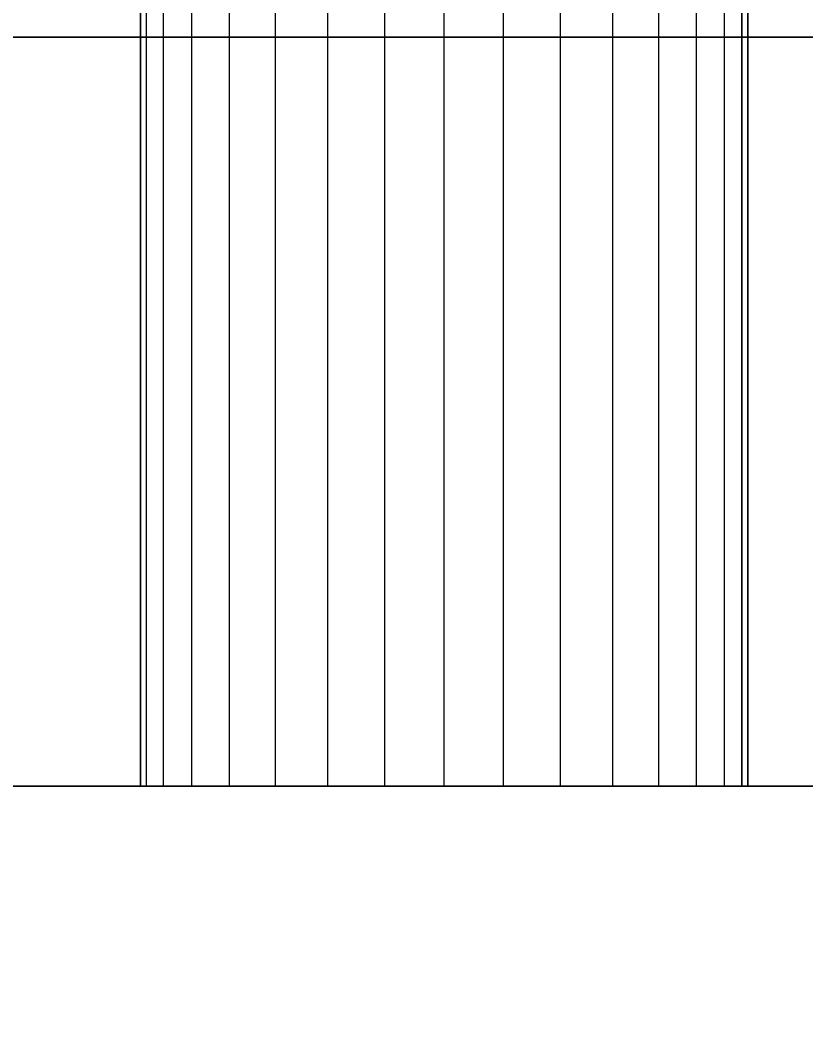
# Model space of a CAD drawing. Header units: millimetres. Extents: x -21672 to 8019, y 3751 to 17279.
# Drawn here: x -11469.5 to -11418.3, y 14411.1 to 14476.7 of the extents above; entities that cross this region are included whole.
import ezdxf

# ---------------------------------------------------------------- set-up
doc = ezdxf.new("R2010")
doc.units = ezdxf.units.MM
for name, color, linetype, lineweight in [('A-ANNO-DIMS', 211, 'Continuous', 9), ('A-ANNO-DIMS-50', 211, 'Continuous', 9), ('A-GENM', 13, 'Continuous', 18)]:
    doc.layers.add(name, color=color, linetype=linetype, lineweight=lineweight)
doc.styles.add('Arial', font='arial.ttf', dxfattribs={"height": 125})
doc.dimstyles.new('Diagonal_-_2_5mm_Arial', dxfattribs={"dimscale": 304.8, "dimtxt": 127.532425, "dimasz": 0.492126, "dimexe": 0.393701, "dimexo": 0.246063, "dimgap": 0.287073, "dimtad": 1, "dimdec": 0, "dimzin": 0, "dimdsep": 46, "dimtxsty": 'Arial', "dimblk1": 'OBLIQUE', "dimblk2": 'OBLIQUE', "dimsah": 1, "dimcen": 0.09, "dimdle": 0.393701, "dimazin": 0, "dimtfac": 1, "dimtdec": 4, "dimtix": 1, "dimtmove": 0, "dimatfit": 3, "dimfxl": 1, "dimtvp": 1, "dimtolj": 1, "dimtzin": 0, "dimarcsym": 2})

# ---------------------------------------------------------------- blocks, each defined once
blk = doc.blocks.new('Nevera de autoservicio single - Nevera de autoservicio single-466915-Level 2')
at = {"layer": 'A-GENM'}
for p, q in [((405.906, -1108.896), (405.906, 1307.979)), ((405.906, -1108.896), (405.906, 1307.979)), ((405.906, -1108.896), (405.906, 1307.979)), ((405.906, 1307.979), (405.906, -1108.896)), ((454.753, 1307.979), (454.753, -1108.896)), ((454.753, -1108.896), (454.753, 1307.979)), ((454.753, -1108.896), (454.753, 1307.979)), ((454.753, -1108.896), (454.753, 1307.979)), ((454.753, 1254.97), (255.92, 1254.97)), ((454.753, 1254.97), (255.92, 1254.97)), ((454.753, 1254.97), (255.92, 1254.97)), ((454.753, 1254.97), (255.92, 1254.97)), ((454.753, 1254.97), (255.92, 1254.97)), ((255.92, 1254.97), (454.753, 1254.97)), ((454.753, 1254.97), (255.92, 1254.97)), ((454.753, 1254.97), (255.92, 1254.97)), ((255.92, 1254.97), (454.753, 1254.97)), ((454.753, 1254.97), (255.92, 1254.97)), ((454.753, 1254.97), (255.92, 1254.97)), ((454.753, 1254.97), (255.92, 1254.97)), ((255.92, 1254.59), (454.753, 1254.59)), ((454.753, 1254.59), (255.92, 1254.59)), ((454.753, 1254.59), (255.92, 1254.59)), ((454.753, 1254.59), (255.92, 1254.59)), ((454.753, 1254.59), (255.92, 1254.59)), ((454.753, 1254.59), (255.92, 1254.59)), ((454.753, 1254.59), (255.92, 1254.59)), ((454.753, 1254.59), (255.92, 1254.59)), ((454.753, 1254.59), (255.92, 1254.59)), ((454.753, 1254.59), (255.92, 1254.59)), ((454.753, 1254.59), (255.92, 1254.59)), ((454.753, 1254.59), (255.92, 1254.59)), ((454.753, 1254.59), (255.92, 1254.59)), ((454.753, 1254.59), (255.92, 1254.59)), ((454.753, 1254.59), (255.92, 1254.59)), ((454.753, 1254.59), (255.92, 1254.59)), ((454.753, 1254.59), (255.92, 1254.59)), ((454.753, 1254.59), (255.92, 1254.59)), ((454.753, 1254.59), (255.92, 1254.59)), ((454.753, 1254.59), (255.92, 1254.59)), ((454.753, 1254.59), (255.92, 1254.59)), ((454.753, 1254.59), (255.92, 1254.59)), ((454.753, 1254.59), (255.92, 1254.59)), ((454.753, 1254.59), (255.92, 1254.59)), ((454.753, 1254.97), (454.753, 1254.622)), ((454.753, 1254.97), (454.753, 1254.59)), ((454.753, 1254.59), (454.753, 1254.97)), ((454.753, 1254.97), (454.753, 1254.59)), ((454.753, 1254.59), (454.753, 1254.97)), ((454.753, 1254.781), (454.753, 1254.97)), ((454.753, 1254.781), (454.753, 1254.97)), ((454.753, 1254.97), (454.753, 1254.59)), ((454.753, 1254.781), (454.753, 1254.97)), ((454.753, 1254.97), (454.753, 1254.59)), ((454.753, 1254.59), (454.753, 1254.97)), ((454.753, 1254.97), (454.753, 1254.781)), ((454.753, 1254.59), (454.753, 1254.97)), ((454.753, 1254.97), (454.753, 1254.622)), ((454.753, 1254.59), (454.753, 1254.97)), ((454.753, 1254.97), (454.753, 1254.59)), ((454.753, 1254.781), (454.753, 1254.97)), ((454.753, 1254.781), (454.753, 1254.97)), ((454.753, 1254.781), (454.753, 1254.97)), ((454.753, 1254.781), (454.753, 1254.97)), ((454.753, 1254.59), (454.753, 1254.97)), ((454.753, 1254.59), (454.753, 1254.97)), ((454.753, 1254.59), (454.753, 1254.97)), ((454.753, 1254.59), (454.753, 1254.97)), ((454.753, 1254.781), (454.753, 1254.59)), ((454.753, 1254.781), (454.753, 1254.59)), ((454.753, 1254.59), (454.753, 1254.781)), ((454.753, 1254.781), (454.753, 1254.59)), ((454.753, 1254.59), (454.753, 1254.781)), ((454.753, 1254.59), (454.753, 1254.781)), ((454.753, 1254.59), (454.753, 1254.781)), ((454.753, 1254.59), (454.753, 1254.781)), ((454.753, 1254.622), (454.753, 1254.59)), ((454.753, 1254.622), (454.753, 1254.59)), ((454.753, 1253.464), (454.753, 1254.59)), ((454.753, 1254.59), (454.753, 1253.464)), ((454.753, 1253.464), (454.753, 1254.59)), ((454.753, 1254.59), (454.753, 1253.464)), ((454.753, 1253.464), (454.753, 1254.59)), ((454.753, 1254.59), (454.753, 1253.464)), ((454.753, 1253.464), (454.753, 1254.59)), ((454.753, 1254.59), (454.753, 1253.464)), ((454.753, 1253.464), (454.753, 1254.59)), ((454.753, 1254.59), (454.753, 1253.464)), ((454.753, 1253.464), (454.753, 1254.59)), ((454.753, 1254.59), (454.753, 1253.464)), ((454.753, 1253.464), (454.753, 1254.59)), ((454.753, 1253.464), (454.753, 1254.59)), ((454.753, 1253.464), (454.753, 1254.59)), ((454.753, 1253.464), (454.753, 1254.59)), ((454.753, 1253.464), (454.753, 1254.59)), ((454.753, 1253.464), (454.753, 1254.59)), ((454.753, 1253.464), (454.753, 1254.59)), ((454.753, 1253.464), (454.753, 1254.59)), ((454.753, 1253.464), (454.753, 1254.59)), ((454.753, 1253.464), (454.753, 1254.59)), ((454.753, 1253.464), (454.753, 1254.59)), ((454.753, 1253.464), (454.753, 1254.59)), ((454.753, 1253.464), (255.92, 1253.464)), ((454.753, 1253.464), (255.92, 1253.464)), ((454.753, 1253.464), (255.92, 1253.464)), ((454.753, 1253.464), (255.92, 1253.464)), ((454.753, 1253.464), (255.92, 1253.464)), ((454.753, 1253.464), (255.92, 1253.464)), ((454.753, 1253.464), (255.92, 1253.464)), ((454.753, 1253.464), (255.92, 1253.464)), ((454.753, 1253.464), (255.92, 1253.464)), ((454.753, 1253.464), (255.92, 1253.464)), ((454.753, 1253.464), (255.92, 1253.464)), ((454.753, 1253.464), (255.92, 1253.464)), ((454.753, 1253.464), (255.92, 1253.464)), ((454.753, 1253.464), (255.92, 1253.464)), ((454.753, 1253.464), (255.92, 1253.464)), ((454.753, 1253.464), (255.92, 1253.464)), ((454.753, 1253.464), (255.92, 1253.464)), ((454.753, 1253.464), (255.92, 1253.464)), ((454.753, 1253.464), (255.92, 1253.464)), ((454.753, 1253.464), (255.92, 1253.464)), ((454.753, 1253.464), (255.92, 1253.464)), ((454.753, 1253.464), (255.92, 1253.464)), ((454.753, 1253.464), (255.92, 1253.464)), ((454.753, 1253.464), (255.92, 1253.464)), ((454.753, 1251.635), (454.753, 1253.464)), ((454.753, 1253.464), (454.753, 1251.635)), ((454.753, 1251.635), (454.753, 1253.464)), ((454.753, 1253.464), (454.753, 1251.635)), ((454.753, 1251.635), (454.753, 1253.464)), ((454.753, 1253.464), (454.753, 1251.635)), ((454.753, 1251.635), (454.753, 1253.464)), ((454.753, 1253.464), (454.753, 1251.635)), ((454.753, 1251.635), (454.753, 1253.464)), ((454.753, 1253.464), (454.753, 1251.635)), ((454.753, 1251.635), (454.753, 1253.464)), ((454.753, 1253.464), (454.753, 1251.635)), ((454.753, 1251.635), (454.753, 1253.464)), ((454.753, 1251.635), (454.753, 1253.464)), ((454.753, 1251.635), (454.753, 1253.464)), ((454.753, 1251.635), (454.753, 1253.464)), ((454.753, 1251.635), (454.753, 1253.464)), ((454.753, 1251.635), (454.753, 1253.464)), ((454.753, 1251.635), (454.753, 1253.464)), ((454.753, 1251.635), (454.753, 1253.464)), ((454.753, 1251.635), (454.753, 1253.464)), ((454.753, 1251.635), (454.753, 1253.464)), ((454.753, 1251.635), (454.753, 1253.464)), ((454.753, 1251.635), (454.753, 1253.464)), ((454.753, 1251.635), (255.92, 1251.635)), ((454.753, 1251.635), (255.92, 1251.635)), ((454.753, 1251.635), (255.92, 1251.635)), ((454.753, 1251.635), (255.92, 1251.635)), ((454.753, 1251.635), (255.92, 1251.635)), ((454.753, 1251.635), (255.92, 1251.635)), ((454.753, 1251.635), (255.92, 1251.635)), ((454.753, 1251.635), (255.92, 1251.635)), ((454.753, 1251.635), (255.92, 1251.635)), ((454.753, 1251.635), (255.92, 1251.635)), ((454.753, 1251.635), (255.92, 1251.635)), ((454.753, 1251.635), (255.92, 1251.635)), ((454.753, 1251.635), (255.92, 1251.635)), ((454.753, 1251.635), (255.92, 1251.635)), ((454.753, 1251.635), (255.92, 1251.635)), ((454.753, 1251.635), (255.92, 1251.635)), ((454.753, 1251.635), (255.92, 1251.635)), ((454.753, 1251.635), (255.92, 1251.635)), ((454.753, 1251.635), (255.92, 1251.635)), ((454.753, 1251.635), (255.92, 1251.635)), ((454.753, 1251.635), (255.92, 1251.635)), ((454.753, 1251.635), (255.92, 1251.635)), ((454.753, 1251.635), (255.92, 1251.635)), ((454.753, 1251.635), (255.92, 1251.635)), ((454.753, 1249.175), (454.753, 1251.635)), ((454.753, 1251.635), (454.753, 1249.175)), ((454.753, 1249.175), (454.753, 1251.635)), ((454.753, 1251.635), (454.753, 1249.175)), ((454.753, 1249.175), (454.753, 1251.635)), ((454.753, 1251.635), (454.753, 1249.175)), ((454.753, 1249.175), (454.753, 1251.635)), ((454.753, 1251.635), (454.753, 1249.175)), ((454.753, 1249.175), (454.753, 1251.635)), ((454.753, 1251.635), (454.753, 1249.175)), ((454.753, 1249.175), (454.753, 1251.635)), ((454.753, 1251.635), (454.753, 1249.175)), ((454.753, 1249.175), (454.753, 1251.635)), ((454.753, 1249.175), (454.753, 1251.635)), ((454.753, 1249.175), (454.753, 1251.635)), ((454.753, 1249.175), (454.753, 1251.635)), ((454.753, 1249.175), (454.753, 1251.635)), ((454.753, 1249.175), (454.753, 1251.635)), ((454.753, 1249.175), (454.753, 1251.635)), ((454.753, 1249.175), (454.753, 1251.635)), ((454.753, 1249.175), (454.753, 1251.635)), ((454.753, 1249.175), (454.753, 1251.635)), ((454.753, 1249.175), (454.753, 1251.635)), ((454.753, 1249.175), (454.753, 1251.635)), ((454.753, 1249.175), (255.92, 1249.175)), ((454.753, 1249.175), (255.92, 1249.175)), ((454.753, 1249.175), (255.92, 1249.175)), ((454.753, 1249.175), (255.92, 1249.175)), ((454.753, 1249.175), (255.92, 1249.175)), ((454.753, 1249.175), (255.92, 1249.175)), ((454.753, 1249.175), (255.92, 1249.175)), ((454.753, 1249.175), (255.92, 1249.175)), ((454.753, 1249.175), (255.92, 1249.175)), ((454.753, 1249.175), (255.92, 1249.175)), ((454.753, 1249.175), (255.92, 1249.175)), ((454.753, 1249.175), (255.92, 1249.175)), ((454.753, 1249.175), (255.92, 1249.175)), ((454.753, 1249.175), (255.92, 1249.175)), ((454.753, 1249.175), (255.92, 1249.175)), ((454.753, 1249.175), (255.92, 1249.175)), ((454.753, 1249.175), (255.92, 1249.175)), ((454.753, 1249.175), (255.92, 1249.175)), ((454.753, 1249.175), (255.92, 1249.175)), ((454.753, 1249.175), (255.92, 1249.175)), ((454.753, 1249.175), (255.92, 1249.175)), ((454.753, 1249.175), (255.92, 1249.175)), ((454.753, 1249.175), (255.92, 1249.175)), ((454.753, 1249.175), (255.92, 1249.175)), ((454.753, 1246.176), (454.753, 1249.175)), ((454.753, 1249.175), (454.753, 1246.176)), ((454.753, 1246.176), (454.753, 1249.175)), ((454.753, 1249.175), (454.753, 1246.176)), ((454.753, 1246.176), (454.753, 1249.175)), ((454.753, 1249.175), (454.753, 1246.176)), ((454.753, 1246.176), (454.753, 1249.175)), ((454.753, 1249.175), (454.753, 1246.176)), ((454.753, 1246.176), (454.753, 1249.175)), ((454.753, 1249.175), (454.753, 1246.176)), ((454.753, 1246.176), (454.753, 1249.175)), ((454.753, 1249.175), (454.753, 1246.176)), ((454.753, 1246.176), (454.753, 1249.175)), ((454.753, 1246.176), (454.753, 1249.175)), ((454.753, 1246.176), (454.753, 1249.175)), ((454.753, 1246.176), (454.753, 1249.175)), ((454.753, 1246.176), (454.753, 1249.175)), ((454.753, 1246.176), (454.753, 1249.175)), ((454.753, 1246.176), (454.753, 1249.175)), ((454.753, 1246.176), (454.753, 1249.175)), ((454.753, 1246.176), (454.753, 1249.175)), ((454.753, 1246.176), (454.753, 1249.175)), ((454.753, 1249.175), (454.753, 1246.176)), ((454.753, 1249.175), (454.753, 1246.176)), ((454.753, 1246.176), (255.92, 1246.176)), ((454.753, 1246.176), (255.92, 1246.176)), ((454.753, 1246.176), (255.92, 1246.176)), ((454.753, 1246.176), (255.92, 1246.176)), ((454.753, 1246.176), (255.92, 1246.176)), ((454.753, 1246.176), (255.92, 1246.176)), ((454.753, 1246.176), (255.92, 1246.176)), ((454.753, 1246.176), (255.92, 1246.176)), ((454.753, 1246.176), (255.92, 1246.176)), ((454.753, 1246.176), (255.92, 1246.176)), ((454.753, 1246.176), (255.92, 1246.176)), ((454.753, 1246.176), (255.92, 1246.176)), ((454.753, 1246.176), (255.92, 1246.176)), ((454.753, 1246.176), (255.92, 1246.176)), ((454.753, 1246.176), (255.92, 1246.176)), ((454.753, 1246.176), (255.92, 1246.176)), ((454.753, 1246.176), (255.92, 1246.176)), ((454.753, 1246.176), (255.92, 1246.176)), ((454.753, 1246.176), (255.92, 1246.176)), ((454.753, 1246.176), (255.92, 1246.176)), ((454.753, 1246.176), (255.92, 1246.176)), ((454.753, 1246.176), (255.92, 1246.176)), ((454.753, 1246.176), (255.92, 1246.176)), ((454.753, 1246.176), (255.92, 1246.176)), ((454.753, 1242.756), (454.753, 1246.176)), ((454.753, 1246.176), (454.753, 1242.756)), ((454.753, 1242.756), (454.753, 1246.176)), ((454.753, 1246.176), (454.753, 1242.756)), ((454.753, 1242.756), (454.753, 1246.176)), ((454.753, 1246.176), (454.753, 1242.756)), ((454.753, 1242.756), (454.753, 1246.176)), ((454.753, 1246.176), (454.753, 1242.756)), ((454.753, 1242.756), (454.753, 1246.176)), ((454.753, 1246.176), (454.753, 1242.756)), ((454.753, 1242.756), (454.753, 1246.176)), ((454.753, 1246.176), (454.753, 1242.756)), ((454.753, 1242.756), (454.753, 1246.176)), ((454.753, 1242.756), (454.753, 1246.176)), ((454.753, 1242.756), (454.753, 1246.176)), ((454.753, 1242.756), (454.753, 1246.176)), ((454.753, 1242.756), (454.753, 1246.176)), ((454.753, 1242.756), (454.753, 1246.176)), ((454.753, 1242.756), (454.753, 1246.176)), ((454.753, 1242.756), (454.753, 1246.176)), ((454.753, 1242.756), (454.753, 1246.176)), ((454.753, 1242.756), (454.753, 1246.176)), ((454.753, 1246.176), (454.753, 1242.756)), ((454.753, 1246.176), (454.753, 1242.756)), ((454.753, 1242.756), (255.92, 1242.756)), ((454.753, 1242.756), (255.92, 1242.756)), ((454.753, 1242.756), (255.92, 1242.756)), ((454.753, 1242.756), (255.92, 1242.756)), ((454.753, 1242.756), (255.92, 1242.756)), ((454.753, 1242.756), (255.92, 1242.756)), ((454.753, 1242.756), (255.92, 1242.756)), ((454.753, 1242.756), (255.92, 1242.756)), ((454.753, 1242.756), (255.92, 1242.756)), ((454.753, 1242.756), (255.92, 1242.756)), ((454.753, 1242.756), (255.92, 1242.756)), ((454.753, 1242.756), (255.92, 1242.756)), ((454.753, 1242.756), (255.92, 1242.756)), ((454.753, 1242.756), (255.92, 1242.756)), ((454.753, 1242.756), (255.92, 1242.756)), ((454.753, 1242.756), (255.92, 1242.756)), ((454.753, 1242.756), (255.92, 1242.756)), ((454.753, 1242.756), (255.92, 1242.756)), ((454.753, 1242.756), (255.92, 1242.756)), ((454.753, 1242.756), (255.92, 1242.756)), ((454.753, 1242.756), (255.92, 1242.756)), ((454.753, 1242.756), (255.92, 1242.756)), ((454.753, 1242.756), (255.92, 1242.756)), ((454.753, 1242.756), (255.92, 1242.756)), ((454.753, 1239.044), (454.753, 1242.756)), ((454.753, 1242.756), (454.753, 1239.044)), ((454.753, 1239.044), (454.753, 1242.756)), ((454.753, 1242.756), (454.753, 1239.044)), ((454.753, 1239.044), (454.753, 1242.756)), ((454.753, 1242.756), (454.753, 1239.044)), ((454.753, 1239.044), (454.753, 1242.756)), ((454.753, 1242.756), (454.753, 1239.044)), ((454.753, 1239.044), (454.753, 1242.756)), ((454.753, 1242.756), (454.753, 1239.044)), ((454.753, 1239.044), (454.753, 1242.756)), ((454.753, 1242.756), (454.753, 1239.044)), ((454.753, 1239.044), (454.753, 1242.756)), ((454.753, 1239.044), (454.753, 1242.756)), ((454.753, 1239.044), (454.753, 1242.756)), ((454.753, 1239.044), (454.753, 1242.756)), ((454.753, 1239.044), (454.753, 1242.756)), ((454.753, 1239.044), (454.753, 1242.756)), ((454.753, 1239.044), (454.753, 1242.756)), ((454.753, 1239.044), (454.753, 1242.756)), ((454.753, 1239.044), (454.753, 1242.756)), ((454.753, 1239.044), (454.753, 1242.756)), ((454.753, 1242.756), (454.753, 1239.044)), ((454.753, 1242.756), (454.753, 1239.044)), ((454.753, 1239.044), (255.92, 1239.044)), ((454.753, 1239.044), (255.92, 1239.044)), ((454.753, 1239.044), (255.92, 1239.044)), ((454.753, 1239.044), (255.92, 1239.044)), ((454.753, 1239.044), (255.92, 1239.044)), ((454.753, 1239.044), (255.92, 1239.044)), ((454.753, 1239.044), (255.92, 1239.044)), ((454.753, 1239.044), (255.92, 1239.044)), ((454.753, 1239.044), (255.92, 1239.044)), ((454.753, 1239.044), (255.92, 1239.044)), ((454.753, 1239.044), (255.92, 1239.044)), ((454.753, 1239.044), (255.92, 1239.044)), ((454.753, 1239.044), (255.92, 1239.044)), ((454.753, 1239.044), (255.92, 1239.044)), ((454.753, 1239.044), (255.92, 1239.044)), ((454.753, 1239.044), (255.92, 1239.044)), ((454.753, 1239.044), (255.92, 1239.044)), ((454.753, 1239.044), (255.92, 1239.044)), ((454.753, 1239.044), (255.92, 1239.044)), ((454.753, 1239.044), (255.92, 1239.044)), ((454.753, 1239.044), (255.92, 1239.044)), ((454.753, 1239.044), (255.92, 1239.044)), ((454.753, 1239.044), (255.92, 1239.044)), ((454.753, 1239.044), (255.92, 1239.044)), ((454.753, 1235.184), (454.753, 1239.044)), ((454.753, 1239.044), (454.753, 1235.184)), ((454.753, 1235.184), (454.753, 1239.044)), ((454.753, 1239.044), (454.753, 1235.184)), ((454.753, 1235.184), (454.753, 1239.044)), ((454.753, 1239.044), (454.753, 1235.184)), ((454.753, 1235.184), (454.753, 1239.044)), ((454.753, 1239.044), (454.753, 1235.184)), ((454.753, 1235.184), (454.753, 1239.044)), ((454.753, 1239.044), (454.753, 1235.184)), ((454.753, 1235.184), (454.753, 1239.044)), ((454.753, 1239.044), (454.753, 1235.184)), ((454.753, 1235.184), (454.753, 1239.044)), ((454.753, 1235.184), (454.753, 1239.044)), ((454.753, 1235.184), (454.753, 1239.044)), ((454.753, 1235.184), (454.753, 1239.044)), ((454.753, 1235.184), (454.753, 1239.044)), ((454.753, 1235.184), (454.753, 1239.044)), ((454.753, 1235.184), (454.753, 1239.044)), ((454.753, 1235.184), (454.753, 1239.044)), ((454.753, 1235.184), (454.753, 1239.044)), ((454.753, 1235.184), (454.753, 1239.044)), ((454.753, 1239.044), (454.753, 1235.184)), ((454.753, 1239.044), (454.753, 1235.184)), ((454.753, 1235.184), (255.92, 1235.184)), ((454.753, 1235.184), (255.92, 1235.184)), ((454.753, 1235.184), (255.92, 1235.184)), ((454.753, 1235.184), (255.92, 1235.184)), ((454.753, 1235.184), (255.92, 1235.184)), ((454.753, 1235.184), (255.92, 1235.184)), ((454.753, 1235.184), (255.92, 1235.184)), ((454.753, 1235.184), (255.92, 1235.184)), ((454.753, 1235.184), (255.92, 1235.184)), ((454.753, 1235.184), (255.92, 1235.184)), ((454.753, 1235.184), (255.92, 1235.184)), ((454.753, 1235.184), (255.92, 1235.184)), ((454.753, 1235.184), (255.92, 1235.184)), ((454.753, 1235.184), (255.92, 1235.184)), ((454.753, 1235.184), (255.92, 1235.184)), ((454.753, 1235.184), (255.92, 1235.184)), ((454.753, 1235.184), (255.92, 1235.184)), ((454.753, 1235.184), (255.92, 1235.184)), ((454.753, 1235.184), (255.92, 1235.184)), ((454.753, 1235.184), (255.92, 1235.184)), ((454.753, 1235.184), (255.92, 1235.184)), ((454.753, 1235.184), (255.92, 1235.184)), ((454.753, 1235.184), (255.92, 1235.184)), ((454.753, 1235.184), (255.92, 1235.184)), ((454.753, 1231.324), (454.753, 1235.184)), ((454.753, 1235.184), (454.753, 1231.324)), ((454.753, 1231.324), (454.753, 1235.184)), ((454.753, 1235.184), (454.753, 1231.324)), ((454.753, 1231.324), (454.753, 1235.184)), ((454.753, 1235.184), (454.753, 1231.324)), ((454.753, 1231.324), (454.753, 1235.184)), ((454.753, 1235.184), (454.753, 1231.324)), ((454.753, 1231.324), (454.753, 1235.184)), ((454.753, 1235.184), (454.753, 1231.324)), ((454.753, 1231.324), (454.753, 1235.184)), ((454.753, 1235.184), (454.753, 1231.324)), ((454.753, 1231.324), (454.753, 1235.184)), ((454.753, 1235.184), (454.753, 1231.324)), ((454.753, 1231.324), (454.753, 1235.184)), ((454.753, 1235.184), (454.753, 1231.324)), ((454.753, 1235.184), (454.753, 1231.324)), ((454.753, 1235.184), (454.753, 1231.324)), ((454.753, 1235.184), (454.753, 1231.324)), ((454.753, 1235.184), (454.753, 1231.324)), ((454.753, 1235.184), (454.753, 1231.324)), ((454.753, 1235.184), (454.753, 1231.324)), ((454.753, 1235.184), (454.753, 1231.324)), ((454.753, 1235.184), (454.753, 1231.324)), ((454.753, 1231.324), (255.92, 1231.324)), ((454.753, 1231.324), (255.92, 1231.324)), ((454.753, 1231.324), (255.92, 1231.324)), ((454.753, 1231.324), (255.92, 1231.324)), ((454.753, 1231.324), (255.92, 1231.324)), ((454.753, 1231.324), (255.92, 1231.324)), ((454.753, 1231.324), (255.92, 1231.324)), ((454.753, 1231.324), (255.92, 1231.324)), ((454.753, 1231.324), (255.92, 1231.324)), ((454.753, 1231.324), (255.92, 1231.324)), ((454.753, 1231.324), (255.92, 1231.324)), ((454.753, 1231.324), (255.92, 1231.324)), ((454.753, 1231.324), (255.92, 1231.324)), ((454.753, 1231.324), (255.92, 1231.324)), ((454.753, 1231.324), (255.92, 1231.324)), ((454.753, 1231.324), (255.92, 1231.324)), ((454.753, 1231.324), (255.92, 1231.324)), ((454.753, 1231.324), (255.92, 1231.324)), ((454.753, 1231.324), (255.92, 1231.324)), ((454.753, 1231.324), (255.92, 1231.324)), ((454.753, 1231.324), (255.92, 1231.324)), ((454.753, 1231.324), (255.92, 1231.324)), ((454.753, 1231.324), (255.92, 1231.324)), ((454.753, 1231.324), (255.92, 1231.324)), ((454.753, 1227.612), (454.753, 1231.324)), ((454.753, 1231.324), (454.753, 1227.612)), ((454.753, 1227.612), (454.753, 1231.324)), ((454.753, 1231.324), (454.753, 1227.612)), ((454.753, 1227.612), (454.753, 1231.324)), ((454.753, 1231.324), (454.753, 1227.612)), ((454.753, 1227.612), (454.753, 1231.324)), ((454.753, 1231.324), (454.753, 1227.612)), ((454.753, 1227.612), (454.753, 1231.324)), ((454.753, 1231.324), (454.753, 1227.612)), ((454.753, 1227.612), (454.753, 1231.324)), ((454.753, 1231.324), (454.753, 1227.612)), ((454.753, 1231.324), (454.753, 1227.612)), ((454.753, 1227.612), (454.753, 1231.324)), ((454.753, 1231.324), (454.753, 1227.612)), ((454.753, 1231.324), (454.753, 1227.612)), ((454.753, 1231.324), (454.753, 1227.612)), ((454.753, 1231.324), (454.753, 1227.612)), ((454.753, 1231.324), (454.753, 1227.612)), ((454.753, 1231.324), (454.753, 1227.612)), ((454.753, 1231.324), (454.753, 1227.612)), ((454.753, 1231.324), (454.753, 1227.612)), ((454.753, 1227.612), (454.753, 1231.324)), ((454.753, 1227.612), (454.753, 1231.324)), ((454.753, 1227.612), (255.92, 1227.612)), ((454.753, 1227.612), (255.92, 1227.612)), ((454.753, 1227.612), (255.92, 1227.612)), ((454.753, 1227.612), (255.92, 1227.612)), ((454.753, 1227.612), (255.92, 1227.612)), ((454.753, 1227.612), (255.92, 1227.612)), ((454.753, 1227.612), (255.92, 1227.612)), ((454.753, 1227.612), (255.92, 1227.612)), ((454.753, 1227.612), (255.92, 1227.612)), ((454.753, 1227.612), (255.92, 1227.612)), ((454.753, 1227.612), (255.92, 1227.612)), ((454.753, 1227.612), (255.92, 1227.612)), ((454.753, 1227.612), (255.92, 1227.612)), ((454.753, 1227.612), (255.92, 1227.612)), ((454.753, 1227.612), (255.92, 1227.612)), ((454.753, 1227.612), (255.92, 1227.612)), ((454.753, 1227.612), (255.92, 1227.612)), ((454.753, 1227.612), (255.92, 1227.612)), ((454.753, 1227.612), (255.92, 1227.612)), ((454.753, 1227.612), (255.92, 1227.612)), ((454.753, 1227.612), (255.92, 1227.612)), ((454.753, 1227.612), (255.92, 1227.612)), ((454.753, 1227.612), (255.92, 1227.612)), ((454.753, 1227.612), (255.92, 1227.612)), ((454.753, 1224.191), (454.753, 1227.612)), ((454.753, 1227.612), (454.753, 1224.191)), ((454.753, 1224.191), (454.753, 1227.612)), ((454.753, 1227.612), (454.753, 1224.191)), ((454.753, 1224.191), (454.753, 1227.612)), ((454.753, 1227.612), (454.753, 1224.191)), ((454.753, 1224.191), (454.753, 1227.612)), ((454.753, 1227.612), (454.753, 1224.191)), ((454.753, 1224.191), (454.753, 1227.612)), ((454.753, 1227.612), (454.753, 1224.191)), ((454.753, 1224.191), (454.753, 1227.612)), ((454.753, 1227.612), (454.753, 1224.191)), ((454.753, 1227.612), (454.753, 1224.191)), ((454.753, 1227.612), (454.753, 1224.191)), ((454.753, 1227.612), (454.753, 1224.191)), ((454.753, 1227.612), (454.753, 1224.191)), ((454.753, 1227.612), (454.753, 1224.191)), ((454.753, 1227.612), (454.753, 1224.191)), ((454.753, 1227.612), (454.753, 1224.191)), ((454.753, 1227.612), (454.753, 1224.191)), ((454.753, 1227.612), (454.753, 1224.191)), ((454.753, 1227.612), (454.753, 1224.191)), ((454.753, 1224.191), (454.753, 1227.612)), ((454.753, 1224.191), (454.753, 1227.612)), ((454.753, 1224.191), (255.92, 1224.191)), ((454.753, 1224.191), (255.92, 1224.191)), ((454.753, 1224.191), (255.92, 1224.191)), ((454.753, 1224.191), (255.92, 1224.191)), ((454.753, 1224.191), (255.92, 1224.191)), ((454.753, 1224.191), (255.92, 1224.191)), ((454.753, 1224.191), (255.92, 1224.191)), ((454.753, 1224.191), (255.92, 1224.191)), ((454.753, 1224.191), (255.92, 1224.191)), ((454.753, 1224.191), (255.92, 1224.191)), ((454.753, 1224.191), (255.92, 1224.191)), ((454.753, 1224.191), (255.92, 1224.191)), ((454.753, 1224.191), (255.92, 1224.191)), ((454.753, 1224.191), (255.92, 1224.191)), ((454.753, 1224.191), (255.92, 1224.191)), ((454.753, 1224.191), (255.92, 1224.191)), ((454.753, 1224.191), (255.92, 1224.191)), ((454.753, 1224.191), (255.92, 1224.191)), ((454.753, 1224.191), (255.92, 1224.191)), ((454.753, 1224.191), (255.92, 1224.191)), ((454.753, 1224.191), (255.92, 1224.191)), ((454.753, 1224.191), (255.92, 1224.191)), ((454.753, 1224.191), (255.92, 1224.191)), ((454.753, 1224.191), (255.92, 1224.191)), ((454.753, 1221.193), (454.753, 1224.191)), ((454.753, 1224.191), (454.753, 1221.193)), ((454.753, 1221.193), (454.753, 1224.191)), ((454.753, 1224.191), (454.753, 1221.193)), ((454.753, 1221.193), (454.753, 1224.191)), ((454.753, 1224.191), (454.753, 1221.193)), ((454.753, 1221.193), (454.753, 1224.191)), ((454.753, 1224.191), (454.753, 1221.193)), ((454.753, 1221.193), (454.753, 1224.191)), ((454.753, 1224.191), (454.753, 1221.193)), ((454.753, 1221.193), (454.753, 1224.191)), ((454.753, 1224.191), (454.753, 1221.193)), ((454.753, 1224.191), (454.753, 1221.193)), ((454.753, 1224.191), (454.753, 1221.193)), ((454.753, 1224.191), (454.753, 1221.193)), ((454.753, 1224.191), (454.753, 1221.193)), ((454.753, 1224.191), (454.753, 1221.193)), ((454.753, 1224.191), (454.753, 1221.193)), ((454.753, 1224.191), (454.753, 1221.193)), ((454.753, 1224.191), (454.753, 1221.193)), ((454.753, 1224.191), (454.753, 1221.193)), ((454.753, 1224.191), (454.753, 1221.193)), ((454.753, 1221.193), (454.753, 1224.191)), ((454.753, 1221.193), (454.753, 1224.191)), ((454.753, 1221.193), (255.92, 1221.193)), ((454.753, 1221.193), (255.92, 1221.193)), ((454.753, 1221.193), (255.92, 1221.193)), ((454.753, 1221.193), (255.92, 1221.193)), ((454.753, 1221.193), (255.92, 1221.193)), ((454.753, 1221.193), (255.92, 1221.193)), ((454.753, 1221.193), (255.92, 1221.193)), ((454.753, 1221.193), (255.92, 1221.193)), ((454.753, 1221.193), (255.92, 1221.193)), ((454.753, 1221.193), (255.92, 1221.193)), ((454.753, 1221.193), (255.92, 1221.193)), ((454.753, 1221.193), (255.92, 1221.193)), ((454.753, 1221.193), (255.92, 1221.193)), ((454.753, 1221.193), (255.92, 1221.193)), ((454.753, 1221.193), (255.92, 1221.193)), ((454.753, 1221.193), (255.92, 1221.193)), ((454.753, 1221.193), (255.92, 1221.193)), ((454.753, 1221.193), (255.92, 1221.193)), ((454.753, 1221.193), (255.92, 1221.193)), ((454.753, 1221.193), (255.92, 1221.193)), ((454.753, 1221.193), (255.92, 1221.193)), ((454.753, 1221.193), (255.92, 1221.193)), ((454.753, 1221.193), (255.92, 1221.193)), ((454.753, 1221.193), (255.92, 1221.193)), ((454.753, 1218.733), (454.753, 1221.193)), ((454.753, 1221.193), (454.753, 1218.733)), ((454.753, 1218.733), (454.753, 1221.193)), ((454.753, 1221.193), (454.753, 1218.733)), ((454.753, 1218.733), (454.753, 1221.193)), ((454.753, 1221.193), (454.753, 1218.733)), ((454.753, 1218.733), (454.753, 1221.193)), ((454.753, 1221.193), (454.753, 1218.733)), ((454.753, 1218.733), (454.753, 1221.193)), ((454.753, 1221.193), (454.753, 1218.733)), ((454.753, 1218.733), (454.753, 1221.193)), ((454.753, 1221.193), (454.753, 1218.733)), ((454.753, 1221.193), (454.753, 1218.733)), ((454.753, 1221.193), (454.753, 1218.733)), ((454.753, 1221.193), (454.753, 1218.733)), ((454.753, 1221.193), (454.753, 1218.733)), ((454.753, 1221.193), (454.753, 1218.733)), ((454.753, 1221.193), (454.753, 1218.733)), ((454.753, 1221.193), (454.753, 1218.733)), ((454.753, 1221.193), (454.753, 1218.733)), ((454.753, 1221.193), (454.753, 1218.733)), ((454.753, 1221.193), (454.753, 1218.733)), ((454.753, 1221.193), (454.753, 1218.733)), ((454.753, 1221.193), (454.753, 1218.733)), ((454.753, 1218.733), (255.92, 1218.733)), ((454.753, 1218.733), (255.92, 1218.733)), ((454.753, 1218.733), (255.92, 1218.733)), ((454.753, 1218.733), (255.92, 1218.733)), ((454.753, 1218.733), (255.92, 1218.733)), ((454.753, 1218.733), (255.92, 1218.733)), ((454.753, 1218.733), (255.92, 1218.733)), ((454.753, 1218.733), (255.92, 1218.733)), ((454.753, 1218.733), (255.92, 1218.733)), ((454.753, 1218.733), (255.92, 1218.733)), ((454.753, 1218.733), (255.92, 1218.733)), ((454.753, 1218.733), (255.92, 1218.733)), ((454.753, 1218.733), (255.92, 1218.733)), ((454.753, 1218.733), (255.92, 1218.733)), ((454.753, 1218.733), (255.92, 1218.733)), ((454.753, 1218.733), (255.92, 1218.733)), ((454.753, 1218.733), (255.92, 1218.733)), ((454.753, 1218.733), (255.92, 1218.733)), ((454.753, 1218.733), (255.92, 1218.733)), ((454.753, 1218.733), (255.92, 1218.733)), ((454.753, 1218.733), (255.92, 1218.733)), ((454.753, 1218.733), (255.92, 1218.733)), ((454.753, 1218.733), (255.92, 1218.733)), ((454.753, 1218.733), (255.92, 1218.733)), ((454.753, 1216.903), (454.753, 1218.733)), ((454.753, 1218.733), (454.753, 1216.903)), ((454.753, 1216.903), (454.753, 1218.733)), ((454.753, 1218.733), (454.753, 1216.903)), ((454.753, 1216.903), (454.753, 1218.733)), ((454.753, 1218.733), (454.753, 1216.903)), ((454.753, 1216.903), (454.753, 1218.733)), ((454.753, 1218.733), (454.753, 1216.903)), ((454.753, 1216.903), (454.753, 1218.733)), ((454.753, 1218.733), (454.753, 1216.903)), ((454.753, 1216.903), (454.753, 1218.733)), ((454.753, 1218.733), (454.753, 1216.903)), ((454.753, 1218.733), (454.753, 1216.903)), ((454.753, 1218.733), (454.753, 1216.903)), ((454.753, 1218.733), (454.753, 1216.903)), ((454.753, 1218.733), (454.753, 1216.903)), ((454.753, 1218.733), (454.753, 1216.903)), ((454.753, 1218.733), (454.753, 1216.903)), ((454.753, 1218.733), (454.753, 1216.903)), ((454.753, 1218.733), (454.753, 1216.903)), ((454.753, 1218.733), (454.753, 1216.903)), ((454.753, 1218.733), (454.753, 1216.903)), ((454.753, 1218.733), (454.753, 1216.903)), ((454.753, 1218.733), (454.753, 1216.903)), ((454.753, 1216.903), (255.92, 1216.903)), ((454.753, 1216.903), (255.92, 1216.903)), ((454.753, 1216.903), (255.92, 1216.903)), ((454.753, 1216.903), (255.92, 1216.903)), ((454.753, 1216.903), (255.92, 1216.903)), ((454.753, 1216.903), (255.92, 1216.903)), ((454.753, 1216.903), (255.92, 1216.903)), ((454.753, 1216.903), (255.92, 1216.903)), ((454.753, 1216.903), (255.92, 1216.903)), ((454.753, 1216.903), (255.92, 1216.903)), ((454.753, 1216.903), (255.92, 1216.903)), ((454.753, 1216.903), (255.92, 1216.903)), ((454.753, 1216.903), (255.92, 1216.903)), ((454.753, 1216.903), (255.92, 1216.903)), ((454.753, 1216.903), (255.92, 1216.903)), ((454.753, 1216.903), (255.92, 1216.903)), ((454.753, 1216.903), (255.92, 1216.903)), ((454.753, 1216.903), (255.92, 1216.903)), ((454.753, 1216.903), (255.92, 1216.903)), ((454.753, 1216.903), (255.92, 1216.903)), ((454.753, 1216.903), (255.92, 1216.903)), ((454.753, 1216.903), (255.92, 1216.903)), ((454.753, 1216.903), (255.92, 1216.903)), ((454.753, 1216.903), (255.92, 1216.903)), ((454.753, 1215.778), (454.753, 1216.903)), ((454.753, 1216.903), (454.753, 1215.778)), ((454.753, 1215.778), (454.753, 1216.903)), ((454.753, 1216.903), (454.753, 1215.778)), ((454.753, 1215.778), (454.753, 1216.903)), ((454.753, 1216.903), (454.753, 1215.778)), ((454.753, 1215.778), (454.753, 1216.903)), ((454.753, 1216.903), (454.753, 1215.778)), ((454.753, 1215.778), (454.753, 1216.903)), ((454.753, 1216.903), (454.753, 1215.778)), ((454.753, 1215.778), (454.753, 1216.903)), ((454.753, 1216.903), (454.753, 1215.778)), ((454.753, 1216.903), (454.753, 1215.778)), ((454.753, 1216.903), (454.753, 1215.778)), ((454.753, 1216.903), (454.753, 1215.778)), ((454.753, 1216.903), (454.753, 1215.778)), ((454.753, 1216.903), (454.753, 1215.778)), ((454.753, 1216.903), (454.753, 1215.778)), ((454.753, 1216.903), (454.753, 1215.778)), ((454.753, 1216.903), (454.753, 1215.778)), ((454.753, 1216.903), (454.753, 1215.778)), ((454.753, 1216.903), (454.753, 1215.778)), ((454.753, 1216.903), (454.753, 1215.778)), ((454.753, 1216.903), (454.753, 1215.778)), ((454.753, 1215.778), (255.92, 1215.778)), ((454.753, 1215.778), (255.92, 1215.778)), ((454.753, 1215.778), (255.92, 1215.778)), ((454.753, 1215.778), (255.92, 1215.778)), ((454.753, 1215.778), (255.92, 1215.778)), ((454.753, 1215.778), (255.92, 1215.778)), ((454.753, 1215.778), (255.92, 1215.778)), ((454.753, 1215.778), (255.92, 1215.778)), ((454.753, 1215.778), (255.92, 1215.778)), ((454.753, 1215.778), (255.92, 1215.778)), ((454.753, 1215.778), (255.92, 1215.778)), ((454.753, 1215.778), (255.92, 1215.778)), ((454.753, 1215.778), (255.92, 1215.778)), ((454.753, 1215.778), (255.92, 1215.778)), ((454.753, 1215.778), (255.92, 1215.778)), ((454.753, 1215.778), (255.92, 1215.778)), ((454.753, 1215.778), (255.92, 1215.778)), ((454.753, 1215.778), (255.92, 1215.778)), ((454.753, 1215.778), (255.92, 1215.778)), ((454.753, 1215.778), (255.92, 1215.778)), ((454.753, 1215.778), (255.92, 1215.778)), ((454.753, 1215.778), (255.92, 1215.778)), ((454.753, 1215.778), (255.92, 1215.778)), ((454.753, 1215.778), (255.92, 1215.778)), ((454.753, 1215.746), (454.753, 1215.778)), ((454.753, 1215.778), (454.753, 1215.398)), ((454.753, 1215.398), (454.753, 1215.778)), ((454.753, 1215.778), (454.753, 1215.398)), ((454.753, 1215.398), (454.753, 1215.778)), ((454.753, 1215.778), (454.753, 1215.398)), ((454.753, 1215.587), (454.753, 1215.778)), ((454.753, 1215.778), (454.753, 1215.398)), ((454.753, 1215.587), (454.753, 1215.778)), ((454.753, 1215.778), (454.753, 1215.398)), ((454.753, 1215.587), (454.753, 1215.778)), ((454.753, 1215.778), (454.753, 1215.398)), ((454.753, 1215.778), (454.753, 1215.398)), ((454.753, 1215.746), (454.753, 1215.778)), ((454.753, 1215.778), (454.753, 1215.398)), ((454.753, 1215.398), (454.753, 1215.778)), ((454.753, 1215.778), (454.753, 1215.587)), ((454.753, 1215.778), (454.753, 1215.587)), ((454.753, 1215.778), (454.753, 1215.587)), ((454.753, 1215.778), (454.753, 1215.398)), ((454.753, 1215.778), (454.753, 1215.398)), ((454.753, 1215.778), (454.753, 1215.398)), ((454.753, 1215.778), (454.753, 1215.398)), ((454.753, 1215.398), (454.753, 1215.778)), ((255.92, 1215.398), (454.753, 1215.398)), ((454.753, 1215.398), (255.92, 1215.398)), ((454.753, 1215.398), (255.92, 1215.398)), ((454.753, 1215.398), (255.92, 1215.398)), ((454.753, 1215.398), (255.92, 1215.398)), ((454.753, 1215.398), (255.92, 1215.398)), ((255.92, 1215.398), (454.753, 1215.398)), ((454.753, 1215.398), (255.92, 1215.398)), ((255.92, 1215.398), (454.753, 1215.398)), ((454.753, 1215.398), (255.92, 1215.398)), ((255.92, 1215.398), (454.753, 1215.398)), ((454.753, 1215.398), (255.92, 1215.398)), ((454.753, 1215.746), (454.753, 1215.398)), ((454.753, 1215.398), (454.753, 1215.746)), ((454.753, 1215.587), (454.753, 1215.398)), ((454.753, 1215.587), (454.753, 1215.398)), ((454.753, 1215.587), (454.753, 1215.398)), ((454.753, 1215.587), (454.753, 1215.398)), ((454.753, 1215.587), (454.753, 1215.398)), ((454.753, 1215.587), (454.753, 1215.398))]:
    blk.add_line(p, q, dxfattribs=at)
blk = doc.blocks.new('DIMBLOCK69-Level 2')
at = {"layer": 'A-ANNO-DIMS-50'}
for p, q in [((-20502.896, 17027.062), (-20502.896, 17147.062)), ((818.604, 17027.062), (818.604, 17147.062)), ((-20622.896, 17027.062), (938.604, 17027.062)), ((-20502.896, 17027.062), (-20502.896, 11836.358)), ((818.604, 17027.062), (818.604, 15341.468))]:
    blk.add_line(p, q, dxfattribs=at)
at = {"layer": 'A-ANNO-DIMS-50', "lineweight": 35}
for p, q in [((-20502.896, 17027.062), (-20427.896, 17102.062)), ((818.604, 17027.062), (893.604, 17102.062)), ((-20502.896, 17027.062), (-20577.896, 16952.062)), ((818.604, 17027.062), (743.604, 16952.062))]:
    blk.add_line(p, q, dxfattribs=at)
at = {"layer": 'A-ANNO-DIMS-50', "color": 0, "insert": (-10082.496, 17276.841), "char_height": 125, "width": 576.83897, "attachment_point": 1, "line_spacing_factor": 0.941778, "style": 'Arial'}
blk.add_mtext('21322', dxfattribs=at)
blk = doc.blocks.new('_Oblique')
at = {"color": 0, "linetype": 'ByBlock', "lineweight": -2}
blk.add_line((-0.5, -0.5), (0.5, 0.5), dxfattribs=at)

msp = doc.modelspace()

# ---------------------------------------------------------------- block references
at = {"layer": 'A-GENM', "rotation": 269.9999999999996}
msp.add_blockref('Nevera de autoservicio single - Nevera de autoservicio single-466915-Level 2', (-12677.066, 14881.508), dxfattribs=at)

# ---------------------------------------------------------------- dimensions: what is measured, and where the dimension line sits
at = {"layer": 'A-ANNO-DIMS'}
dim = msp.add_linear_dim(base=(818.6039, 17027.0619), p1=(-20502.8962, 11761.3583), p2=(818.6039, 15266.468), dimstyle='Diagonal_-_2_5mm_Arial', override={"dimpost": '<>', "dimfxl": 21607.687495}, dxfattribs=at)
dim.commit()
dim.dimension.update_dxf_attribs({"geometry": 'DIMBLOCK69-Level 2', "text_midpoint": (-9842.1461, 17178.4262)})

doc.saveas('drawing.dxf')
